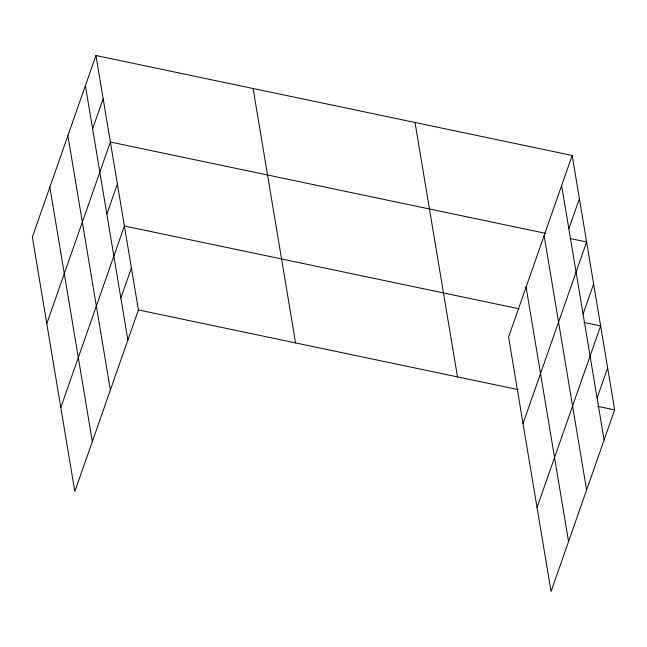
<?xml version="1.0" encoding="UTF-8"?>
<svg xmlns="http://www.w3.org/2000/svg" width="647" height="647" viewBox="0 0 647 647"><rect width="100%" height="100%" fill="white"/><g stroke="black" fill="none" stroke-linecap="round" stroke-linejoin="round"><path stroke-width="0.97" d="M95.942 55.521L32.35 237.117L74.817 491.534L138.418 309.937L95.942 55.521L572.183 155.466L614.65 409.883L551.058 591.479L508.582 337.063L572.183 155.466M92.618 128.882L103.164 98.773M46.786 323.621L110.386 142.025L545.364 233.308M106.844 214.117L117.39 183.999M60.802 407.578L124.402 225.981L519.112 308.821M120.86 298.073L131.406 267.963M568.85 228.828L579.397 198.718M523.027 423.567L586.619 241.97L569.918 238.46M583.084 314.062L593.631 283.944M537.042 507.523L600.634 325.926L583.934 322.424M597.1 398.018L607.646 367.908M138.418 309.937L518.393 389.68M597.949 406.381L614.65 409.883M561.636 185.576L604.104 440M544.127 235.565L586.594 489.989M526.092 287.074L568.559 541.49M415.018 122.485L457.494 376.902M253.098 88.502L295.574 342.918M85.396 85.63L127.871 340.055M67.895 135.619L110.362 390.044M49.859 187.129L92.327 441.545"/></g></svg>
